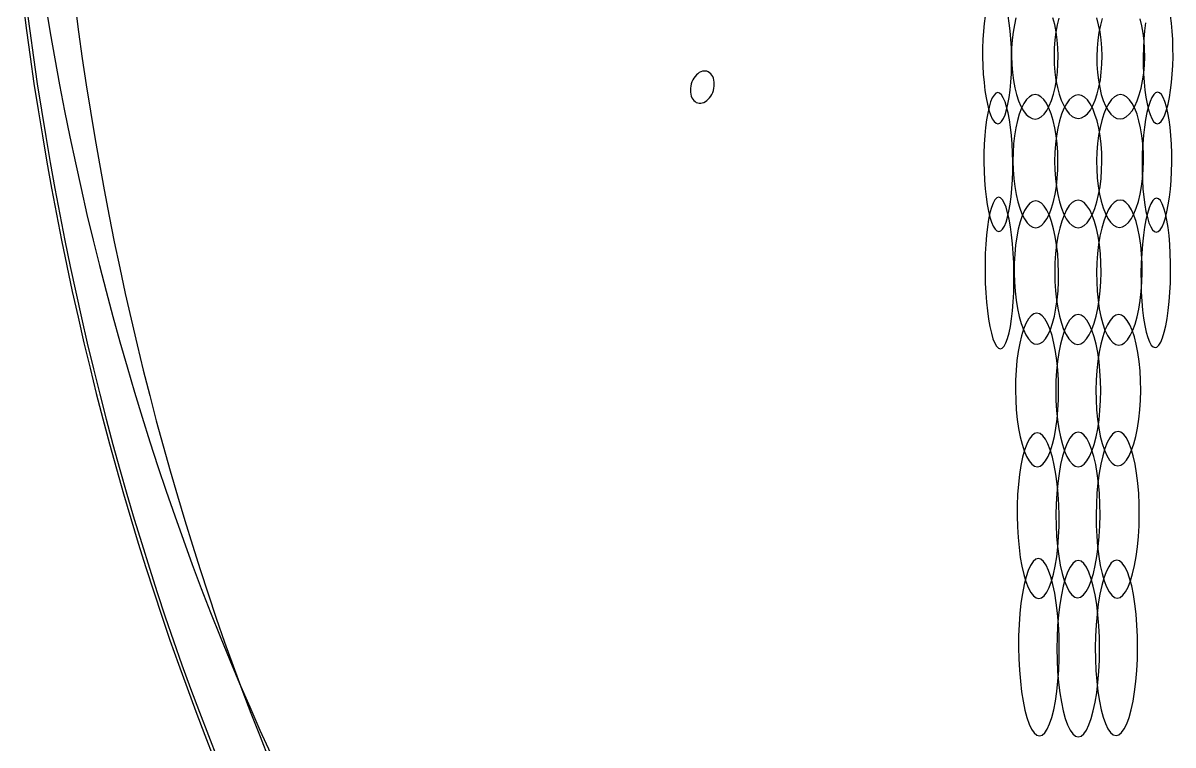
# Model space of a CAD drawing. Extents: x -1 to 217, y -22 to 302.
# Drawn here: x 0.6 to 80.6, y 58.3 to 108.5 of the extents above; entities that cross this region are included whole.
import ezdxf

# ---------------------------------------------------------------- set-up
doc = ezdxf.new("R2010")
doc.units = 0

msp = doc.modelspace()

# ---------------------------------------------------------------- linework, layer by layer
at = {"layer": 'ELLIPSES'}
for p, q in [((0.551, 109.784), (0.791, 107.941)), ((0.78, 109.757), (1.021, 107.913)), ((4.175, 109.691), (4.42, 107.842)), ((2.14, 109.614), (2.443, 107.792)), ((67.498, 108.945), (67.431, 108.437)), ((69.18, 108.458), (69.101, 108.964)), ((72.339, 108.361), (72.218, 108.836)), ((80.458, 108.452), (80.388, 108.961)), ((67.431, 108.437), (67.379, 107.89)), ((69.245, 107.912), (69.18, 108.458)), ((69.531, 108.341), (69.441, 107.827)), ((69.645, 108.818), (69.531, 108.341)), ((72.436, 107.848), (72.339, 108.361)), ((72.502, 108.333), (72.409, 107.823)), ((72.621, 108.806), (72.502, 108.333)), ((75.395, 108.35), (75.271, 108.822)), ((75.495, 107.841), (75.395, 108.35)), ((75.522, 108.313), (75.419, 107.806)), ((75.648, 108.783), (75.522, 108.313)), ((78.405, 108.278), (78.29, 108.751)), ((78.495, 107.769), (78.405, 108.278)), ((78.663, 108.472), (78.597, 107.926)), ((80.512, 107.904), (80.458, 108.452)), ((0.791, 107.941), (1.046, 106.102)), ((1.021, 107.913), (1.277, 106.074)), ((2.443, 107.792), (2.762, 105.974)), ((4.42, 107.842), (4.679, 105.998)), ((67.344, 107.312), (67.325, 106.714)), ((67.379, 107.89), (67.344, 107.312)), ((69.294, 107.335), (69.245, 107.912)), ((69.327, 106.737), (69.294, 107.335)), ((69.376, 107.284), (69.339, 106.722)), ((69.441, 107.827), (69.376, 107.284)), ((72.342, 107.284), (72.302, 106.727)), ((72.409, 107.823), (72.342, 107.284)), ((72.508, 107.307), (72.436, 107.848)), ((72.554, 106.745), (72.508, 107.307)), ((75.343, 107.27), (75.293, 106.714)), ((75.419, 107.806), (75.343, 107.27)), ((75.568, 107.303), (75.495, 107.841)), ((75.614, 106.746), (75.568, 107.303)), ((78.558, 107.231), (78.495, 107.769)), ((78.547, 107.348), (78.514, 106.75)), ((78.597, 107.926), (78.547, 107.348)), ((78.594, 106.674), (78.558, 107.231)), ((80.549, 107.326), (80.512, 107.904)), ((80.569, 106.727), (80.549, 107.326)), ((67.325, 106.714), (67.324, 106.105)), ((69.343, 106.129), (69.327, 106.737)), ((69.339, 106.722), (69.329, 106.151)), ((72.302, 106.727), (72.291, 106.16)), ((72.572, 106.174), (72.554, 106.745)), ((75.293, 106.714), (75.272, 106.148)), ((75.632, 106.179), (75.614, 106.746)), ((78.514, 106.75), (78.499, 106.141)), ((78.601, 106.108), (78.594, 106.674)), ((80.571, 106.118), (80.569, 106.727)), ((1.046, 106.102), (1.315, 104.268)), ((1.277, 106.074), (1.546, 104.239)), ((2.762, 105.974), (3.097, 104.159)), ((4.679, 105.998), (4.954, 104.159)), ((67.324, 106.105), (67.339, 105.497)), ((69.329, 106.151), (69.347, 105.58)), ((69.342, 105.521), (69.343, 106.129)), ((72.291, 106.16), (72.309, 105.593)), ((72.562, 105.603), (72.572, 106.174)), ((75.272, 106.148), (75.28, 105.582)), ((75.621, 105.612), (75.632, 106.179)), ((78.499, 106.141), (78.501, 105.532)), ((78.58, 105.542), (78.601, 106.108)), ((80.555, 105.509), (80.571, 106.118)), ((47.405, 104.852), (47.314, 104.749)), ((47.503, 104.941), (47.405, 104.852)), ((47.606, 105.014), (47.503, 104.941)), ((47.713, 105.069), (47.606, 105.014)), ((47.822, 105.107), (47.713, 105.069)), ((47.93, 105.125), (47.822, 105.107)), ((48.037, 105.124), (47.93, 105.125)), ((48.14, 105.105), (48.037, 105.124)), ((48.237, 105.066), (48.14, 105.105)), ((48.328, 105.009), (48.237, 105.066)), ((48.41, 104.935), (48.328, 105.009)), ((48.481, 104.846), (48.41, 104.935)), ((48.542, 104.741), (48.481, 104.846)), ((67.339, 105.497), (67.372, 104.899)), ((67.372, 104.899), (67.422, 104.322)), ((69.288, 104.345), (69.323, 104.922)), ((69.323, 104.922), (69.342, 105.521)), ((69.347, 105.58), (69.392, 105.018)), ((69.392, 105.018), (69.464, 104.477)), ((72.309, 105.593), (72.355, 105.036)), ((72.355, 105.036), (72.428, 104.498)), ((72.46, 104.498), (72.524, 105.041)), ((72.524, 105.041), (72.562, 105.603)), ((75.28, 105.582), (75.315, 105.025)), ((75.315, 105.025), (75.379, 104.488)), ((75.515, 104.516), (75.582, 105.055)), ((75.582, 105.055), (75.621, 105.612)), ((78.455, 104.45), (78.531, 104.986)), ((78.501, 105.532), (78.52, 104.933)), ((78.52, 104.933), (78.558, 104.354)), ((78.531, 104.986), (78.58, 105.542)), ((80.472, 104.333), (80.522, 104.91)), ((80.522, 104.91), (80.555, 105.509)), ((1.315, 104.268), (1.599, 102.438)), ((1.546, 104.239), (1.831, 102.408)), ((3.097, 104.159), (3.447, 102.349)), ((4.954, 104.159), (5.242, 102.325)), ((47.016, 104.084), (46.995, 103.937)), ((47.052, 104.229), (47.016, 104.084)), ((47.1, 104.371), (47.052, 104.229)), ((47.161, 104.506), (47.1, 104.371)), ((47.233, 104.633), (47.161, 104.506)), ((47.314, 104.749), (47.233, 104.633)), ((48.59, 104.625), (48.542, 104.741)), ((48.624, 104.497), (48.59, 104.625)), ((48.645, 104.361), (48.624, 104.497)), ((48.624, 103.927), (48.645, 104.074)), ((48.652, 104.219), (48.645, 104.361)), ((48.645, 104.074), (48.652, 104.219)), ((67.422, 104.322), (67.487, 103.776)), ((69.236, 103.797), (69.288, 104.345)), ((69.464, 104.477), (69.562, 103.964)), ((72.37, 103.984), (72.46, 104.498)), ((72.428, 104.498), (72.528, 103.989)), ((75.379, 104.488), (75.469, 103.978)), ((75.421, 104.006), (75.515, 104.516)), ((78.352, 103.943), (78.455, 104.45)), ((78.558, 104.354), (78.611, 103.806)), ((80.406, 103.786), (80.472, 104.333)), ((46.995, 103.937), (46.988, 103.791)), ((46.988, 103.791), (46.995, 103.649)), ((46.995, 103.649), (47.016, 103.514)), ((47.016, 103.514), (47.05, 103.386)), ((47.05, 103.386), (47.098, 103.269)), ((47.098, 103.269), (47.159, 103.165)), ((48.235, 103.159), (48.326, 103.262)), ((48.326, 103.262), (48.408, 103.378)), ((48.408, 103.378), (48.48, 103.505)), ((48.48, 103.505), (48.54, 103.64)), ((48.54, 103.64), (48.588, 103.782)), ((48.588, 103.782), (48.624, 103.927)), ((67.487, 103.776), (67.566, 103.27)), ((67.566, 103.27), (67.659, 102.813)), ((67.993, 103.255), (67.877, 102.975)), ((68.116, 103.459), (67.993, 103.255)), ((68.244, 103.584), (68.116, 103.459)), ((68.375, 103.626), (68.244, 103.584)), ((68.507, 103.586), (68.375, 103.626)), ((68.637, 103.464), (68.507, 103.586)), ((68.763, 103.261), (68.637, 103.464)), ((68.883, 102.983), (68.763, 103.261)), ((69.087, 102.83), (69.168, 103.289)), ((69.168, 103.289), (69.236, 103.797)), ((69.562, 103.964), (69.683, 103.489)), ((69.683, 103.489), (69.826, 103.059)), ((70.576, 103.338), (70.382, 103.142)), ((70.776, 103.457), (70.576, 103.338)), ((70.98, 103.498), (70.776, 103.457)), ((71.185, 103.459), (70.98, 103.498)), ((71.386, 103.341), (71.185, 103.459)), ((71.581, 103.147), (71.386, 103.341)), ((72.119, 103.075), (72.255, 103.507)), ((72.255, 103.507), (72.37, 103.984)), ((72.528, 103.989), (72.652, 103.518)), ((72.652, 103.518), (72.799, 103.091)), ((73.555, 103.31), (73.351, 103.116)), ((73.766, 103.428), (73.555, 103.31)), ((73.981, 103.467), (73.766, 103.428)), ((74.196, 103.428), (73.981, 103.467)), ((74.407, 103.309), (74.196, 103.428)), ((74.611, 103.115), (74.407, 103.309)), ((75.161, 103.105), (75.302, 103.533)), ((75.302, 103.533), (75.421, 104.006)), ((75.469, 103.978), (75.584, 103.505)), ((75.584, 103.505), (75.723, 103.077)), ((76.5, 103.331), (76.296, 103.139)), ((76.71, 103.447), (76.5, 103.331)), ((76.923, 103.485), (76.71, 103.447)), ((77.136, 103.444), (76.923, 103.485)), ((77.344, 103.325), (77.136, 103.444)), ((77.545, 103.129), (77.344, 103.325)), ((78.077, 103.048), (78.225, 103.473)), ((78.225, 103.473), (78.352, 103.943)), ((78.611, 103.806), (78.681, 103.298)), ((78.681, 103.298), (78.765, 102.838)), ((79.097, 103.286), (78.973, 103.006)), ((79.226, 103.49), (79.097, 103.286)), ((79.36, 103.613), (79.226, 103.49)), ((79.495, 103.653), (79.36, 103.613)), ((79.629, 103.61), (79.495, 103.653)), ((79.761, 103.485), (79.629, 103.61)), ((79.887, 103.279), (79.761, 103.485)), ((80.005, 102.997), (79.887, 103.279)), ((80.231, 102.822), (80.325, 103.279)), ((80.325, 103.279), (80.406, 103.786)), ((1.599, 102.438), (1.897, 100.613)), ((47.159, 103.165), (47.23, 103.075)), ((47.23, 103.075), (47.312, 103.001)), ((47.312, 103.001), (47.403, 102.945)), ((47.403, 102.945), (47.5, 102.906)), ((47.5, 102.906), (47.603, 102.886)), ((47.603, 102.886), (47.71, 102.886)), ((47.71, 102.886), (47.819, 102.904)), ((47.819, 102.904), (47.927, 102.942)), ((47.927, 102.942), (48.034, 102.997)), ((48.034, 102.997), (48.137, 103.07)), ((48.137, 103.07), (48.235, 103.159)), ((67.659, 102.813), (67.763, 102.412)), ((67.771, 102.623), (67.675, 102.205)), ((67.877, 102.975), (67.771, 102.623)), ((68.996, 102.633), (68.883, 102.983)), ((68.886, 102.087), (68.992, 102.427)), ((68.992, 102.427), (69.087, 102.83)), ((69.098, 102.217), (68.996, 102.633)), ((69.826, 103.059), (69.988, 102.683)), ((70.031, 102.536), (69.878, 102.136)), ((69.988, 102.683), (70.167, 102.366)), ((70.2, 102.874), (70.031, 102.536)), ((70.382, 103.142), (70.2, 102.874)), ((71.766, 102.88), (71.581, 103.147)), ((71.938, 102.544), (71.766, 102.88)), ((71.788, 102.377), (71.962, 102.697)), ((72.093, 102.145), (71.938, 102.544)), ((71.962, 102.697), (72.119, 103.075)), ((72.799, 103.091), (72.965, 102.718)), ((72.978, 102.514), (72.816, 102.115)), ((72.965, 102.718), (73.149, 102.403)), ((73.158, 102.849), (72.978, 102.514)), ((73.351, 103.116), (73.158, 102.849)), ((74.803, 102.847), (74.611, 103.115)), ((74.982, 102.511), (74.803, 102.847)), ((74.819, 102.413), (74.999, 102.73)), ((75.143, 102.112), (74.982, 102.511)), ((74.999, 102.73), (75.161, 103.105)), ((75.723, 103.077), (75.882, 102.701)), ((75.923, 102.539), (75.759, 102.142)), ((75.882, 102.701), (76.059, 102.383)), ((76.103, 102.873), (75.923, 102.539)), ((76.296, 103.139), (76.103, 102.873)), ((77.734, 102.86), (77.545, 103.129)), ((77.724, 102.363), (77.908, 102.676)), ((77.909, 102.524), (77.734, 102.86)), ((77.908, 102.676), (78.077, 103.048)), ((78.066, 102.124), (77.909, 102.524)), ((78.858, 102.653), (78.752, 102.234)), ((78.765, 102.838), (78.863, 102.434)), ((78.973, 103.006), (78.858, 102.653)), ((78.863, 102.434), (78.972, 102.094)), ((80.115, 102.642), (80.005, 102.997)), ((80.212, 102.221), (80.115, 102.642)), ((80.124, 102.42), (80.231, 102.822)), ((1.831, 102.408), (2.129, 100.583)), ((3.447, 102.349), (3.813, 100.544)), ((5.242, 102.325), (5.546, 100.496)), ((67.593, 101.729), (67.524, 101.203)), ((67.675, 102.205), (67.593, 101.729)), ((67.763, 102.412), (67.877, 102.075)), ((67.877, 102.075), (67.998, 101.806)), ((67.998, 101.806), (68.126, 101.612)), ((68.648, 101.618), (68.771, 101.816)), ((68.771, 101.816), (68.886, 102.087)), ((69.188, 101.742), (69.098, 102.217)), ((69.266, 101.217), (69.188, 101.742)), ((69.745, 101.68), (69.633, 101.175)), ((69.878, 102.136), (69.745, 101.68)), ((70.167, 102.366), (70.359, 102.114)), ((70.359, 102.114), (70.561, 101.931)), ((70.561, 101.931), (70.77, 101.821)), ((70.77, 101.821), (70.981, 101.785)), ((70.981, 101.785), (71.193, 101.824)), ((71.193, 101.824), (71.4, 101.937)), ((71.4, 101.937), (71.599, 102.123)), ((71.599, 102.123), (71.788, 102.377)), ((72.23, 101.69), (72.093, 102.145)), ((72.346, 101.186), (72.23, 101.69)), ((72.674, 101.661), (72.554, 101.158)), ((72.816, 102.115), (72.674, 101.661)), ((73.149, 102.403), (73.346, 102.153)), ((73.346, 102.153), (73.554, 101.972)), ((73.554, 101.972), (73.769, 101.862)), ((73.769, 101.862), (73.987, 101.826)), ((73.987, 101.826), (74.205, 101.864)), ((74.205, 101.864), (74.419, 101.977)), ((74.419, 101.977), (74.625, 102.16)), ((74.625, 102.16), (74.819, 102.413)), ((75.285, 101.658), (75.143, 102.112)), ((75.404, 101.155), (75.285, 101.658)), ((75.615, 101.689), (75.493, 101.188)), ((75.759, 102.142), (75.615, 101.689)), ((76.059, 102.383), (76.251, 102.13)), ((76.251, 102.13), (76.455, 101.945)), ((76.455, 101.945), (76.667, 101.832)), ((76.667, 101.832), (76.884, 101.792)), ((76.884, 101.792), (77.102, 101.827)), ((77.102, 101.827), (77.317, 101.935)), ((77.317, 101.935), (77.525, 102.115)), ((77.525, 102.115), (77.724, 102.363)), ((78.203, 101.669), (78.066, 102.124)), ((78.318, 101.167), (78.203, 101.669)), ((78.659, 101.756), (78.579, 101.227)), ((78.752, 102.234), (78.659, 101.756)), ((78.972, 102.094), (79.09, 101.823)), ((79.09, 101.823), (79.217, 101.625)), ((79.753, 101.619), (79.883, 101.814)), ((79.883, 101.814), (80.008, 102.082)), ((80.008, 102.082), (80.124, 102.42)), ((80.297, 101.742), (80.212, 102.221)), ((80.367, 101.211), (80.297, 101.742)), ((67.524, 101.203), (67.47, 100.636)), ((68.126, 101.612), (68.257, 101.494)), ((68.257, 101.494), (68.389, 101.456)), ((68.389, 101.456), (68.52, 101.498)), ((68.52, 101.498), (68.648, 101.618)), ((69.329, 100.651), (69.266, 101.217)), ((69.633, 101.175), (69.545, 100.631)), ((72.439, 100.643), (72.346, 101.186)), ((72.554, 101.158), (72.458, 100.616)), ((75.493, 101.188), (75.394, 100.648)), ((75.498, 100.613), (75.404, 101.155)), ((78.408, 100.624), (78.318, 101.167)), ((78.579, 101.227), (78.514, 100.657)), ((79.217, 101.625), (79.348, 101.504)), ((79.348, 101.504), (79.483, 101.463)), ((79.483, 101.463), (79.619, 101.501)), ((79.619, 101.501), (79.753, 101.619)), ((80.422, 100.64), (80.367, 101.211)), ((1.897, 100.613), (2.209, 98.794)), ((2.129, 100.583), (2.442, 98.763)), ((3.813, 100.544), (4.194, 98.743)), ((5.546, 100.496), (5.863, 98.672)), ((67.433, 100.037), (67.412, 99.417)), ((67.47, 100.636), (67.433, 100.037)), ((69.376, 100.053), (69.329, 100.651)), ((69.407, 99.433), (69.376, 100.053)), ((69.481, 100.057), (69.444, 99.462)), ((69.545, 100.631), (69.481, 100.057)), ((72.388, 100.044), (72.345, 99.451)), ((72.458, 100.616), (72.388, 100.044)), ((72.507, 100.069), (72.439, 100.643)), ((72.549, 99.475), (72.507, 100.069)), ((75.321, 100.077), (75.275, 99.485)), ((75.394, 100.648), (75.321, 100.077)), ((75.567, 100.04), (75.498, 100.613)), ((75.608, 99.447), (75.567, 100.04)), ((78.472, 100.052), (78.408, 100.624)), ((78.466, 100.054), (78.434, 99.43)), ((78.514, 100.657), (78.466, 100.054)), ((78.509, 99.46), (78.472, 100.052)), ((80.46, 100.037), (80.422, 100.64)), ((80.481, 99.412), (80.46, 100.037)), ((67.412, 99.417), (67.409, 98.786)), ((69.42, 98.802), (69.407, 99.433)), ((69.444, 99.462), (69.433, 98.858)), ((72.345, 99.451), (72.33, 98.848)), ((72.565, 98.87), (72.549, 99.475)), ((75.275, 99.485), (75.256, 98.883)), ((75.621, 98.844), (75.608, 99.447)), ((78.434, 99.43), (78.419, 98.795)), ((78.518, 98.857), (78.509, 99.46)), ((80.484, 98.776), (80.481, 99.412)), ((2.209, 98.794), (2.535, 96.98)), ((2.442, 98.763), (2.769, 96.948)), ((4.194, 98.743), (4.59, 96.947)), ((5.863, 98.672), (6.196, 96.855)), ((67.409, 98.786), (67.423, 98.155)), ((69.417, 98.172), (69.42, 98.802)), ((69.433, 98.858), (69.449, 98.253)), ((72.33, 98.848), (72.344, 98.245)), ((72.554, 98.265), (72.565, 98.87)), ((75.256, 98.883), (75.265, 98.28)), ((75.607, 98.241), (75.621, 98.844)), ((78.419, 98.795), (78.422, 98.159)), ((78.5, 98.255), (78.518, 98.857)), ((80.47, 98.141), (80.484, 98.776)), ((67.423, 98.155), (67.453, 97.536)), ((69.396, 97.552), (69.417, 98.172)), ((69.449, 98.253), (69.491, 97.659)), ((69.491, 97.659), (69.559, 97.085)), ((72.344, 98.245), (72.385, 97.652)), ((72.385, 97.652), (72.454, 97.079)), ((72.453, 97.097), (72.517, 97.671)), ((72.517, 97.671), (72.554, 98.265)), ((75.265, 98.28), (75.303, 97.688)), ((75.303, 97.688), (75.367, 97.116)), ((75.494, 97.076), (75.564, 97.648)), ((75.564, 97.648), (75.607, 98.241)), ((78.381, 97.092), (78.454, 97.663)), ((78.422, 98.159), (78.443, 97.535)), ((78.454, 97.663), (78.5, 98.255)), ((80.438, 97.517), (80.47, 98.141)), ((2.535, 96.98), (2.876, 95.171)), ((2.769, 96.948), (3.11, 95.14)), ((4.59, 96.947), (5.001, 95.157)), ((6.196, 96.855), (6.542, 95.043)), ((67.453, 97.536), (67.501, 96.938)), ((67.501, 96.938), (67.563, 96.371)), ((69.305, 96.385), (69.359, 96.953)), ((69.359, 96.953), (69.396, 97.552)), ((69.559, 97.085), (69.652, 96.542)), ((72.365, 96.553), (72.453, 97.097)), ((72.454, 97.079), (72.548, 96.537)), ((75.367, 97.116), (75.457, 96.573)), ((75.398, 96.533), (75.494, 97.076)), ((78.282, 96.552), (78.381, 97.092)), ((78.443, 97.535), (78.481, 96.931)), ((78.481, 96.931), (78.536, 96.36)), ((80.324, 96.344), (80.389, 96.914)), ((80.389, 96.914), (80.438, 97.517)), ((67.563, 96.371), (67.641, 95.846)), ((68.18, 96.171), (68.057, 95.948)), ((68.308, 96.307), (68.18, 96.171)), ((68.439, 96.354), (68.308, 96.307)), ((68.571, 96.31), (68.439, 96.354)), ((68.702, 96.177), (68.571, 96.31)), ((68.829, 95.957), (68.702, 96.177)), ((69.237, 95.859), (69.305, 96.385)), ((69.652, 96.542), (69.768, 96.038)), ((69.768, 96.038), (69.905, 95.583)), ((70.814, 96.057), (70.617, 95.928)), ((71.016, 96.102), (70.814, 96.057)), ((71.218, 96.061), (71.016, 96.102)), ((71.418, 95.936), (71.218, 96.061)), ((72.12, 95.592), (72.253, 96.048)), ((72.253, 96.048), (72.365, 96.553)), ((72.548, 96.537), (72.667, 96.034)), ((72.667, 96.034), (72.808, 95.579)), ((73.76, 96.102), (73.553, 95.975)), ((73.97, 96.144), (73.76, 96.102)), ((74.18, 96.101), (73.97, 96.144)), ((74.387, 95.972), (74.18, 96.101)), ((75.136, 95.577), (75.278, 96.031)), ((75.278, 96.031), (75.398, 96.533)), ((75.457, 96.573), (75.572, 96.071)), ((75.572, 96.071), (75.709, 95.616)), ((76.682, 96.115), (76.477, 95.988)), ((76.889, 96.156), (76.682, 96.115)), ((77.096, 96.111), (76.889, 96.156)), ((77.298, 95.98), (77.096, 96.111)), ((78.015, 95.598), (78.16, 96.051)), ((78.16, 96.051), (78.282, 96.552)), ((78.536, 96.36), (78.606, 95.83)), ((79.161, 96.119), (79.031, 95.902)), ((79.295, 96.25), (79.161, 96.119)), ((79.43, 96.293), (79.295, 96.25)), ((79.564, 96.248), (79.43, 96.293)), ((79.695, 96.113), (79.564, 96.248)), ((79.821, 95.893), (79.695, 96.113)), ((80.244, 95.815), (80.324, 96.344)), ((67.641, 95.846), (67.731, 95.372)), ((67.731, 95.372), (67.834, 94.956)), ((67.837, 95.258), (67.743, 94.802)), ((67.942, 95.642), (67.837, 95.258)), ((68.057, 95.948), (67.942, 95.642)), ((68.951, 95.653), (68.829, 95.957)), ((69.065, 95.272), (68.951, 95.653)), ((69.058, 94.966), (69.154, 95.383)), ((69.17, 94.818), (69.065, 95.272)), ((69.154, 95.383), (69.237, 95.859)), ((69.905, 95.583), (70.06, 95.184)), ((70.249, 95.426), (70.084, 95.062)), ((70.428, 95.716), (70.249, 95.426)), ((70.617, 95.928), (70.428, 95.716)), ((71.612, 95.728), (71.418, 95.936)), ((71.796, 95.441), (71.612, 95.728)), ((71.968, 95.08), (71.796, 95.441)), ((71.967, 95.192), (72.12, 95.592)), ((72.808, 95.579), (72.97, 95.181)), ((73.163, 95.475), (72.987, 95.112)), ((73.353, 95.765), (73.163, 95.475)), ((73.553, 95.975), (73.353, 95.765)), ((74.586, 95.761), (74.387, 95.972)), ((74.774, 95.47), (74.586, 95.761)), ((74.948, 95.106), (74.774, 95.47)), ((74.973, 95.178), (75.136, 95.577)), ((75.709, 95.616), (75.866, 95.216)), ((76.09, 95.488), (75.914, 95.123)), ((76.279, 95.778), (76.09, 95.488)), ((76.477, 95.988), (76.279, 95.778)), ((77.493, 95.766), (77.298, 95.98)), ((77.676, 95.473), (77.493, 95.766)), ((77.845, 95.104), (77.676, 95.473)), ((77.852, 95.201), (78.015, 95.598)), ((78.606, 95.83), (78.691, 95.35)), ((78.791, 95.225), (78.685, 94.778)), ((78.691, 95.35), (78.789, 94.929)), ((78.907, 95.602), (78.791, 95.225)), ((79.031, 95.902), (78.907, 95.602)), ((79.938, 95.591), (79.821, 95.893)), ((80.046, 95.212), (79.938, 95.591)), ((80.046, 94.918), (80.151, 95.337)), ((80.151, 95.337), (80.244, 95.815)), ((2.876, 95.171), (3.23, 93.369)), ((3.11, 95.14), (3.466, 93.337)), ((5.001, 95.157), (5.428, 93.373)), ((6.542, 95.043), (6.903, 93.238)), ((67.743, 94.802), (67.662, 94.283)), ((67.834, 94.956), (67.946, 94.606)), ((67.946, 94.606), (68.066, 94.327)), ((68.836, 94.333), (68.952, 94.614)), ((68.952, 94.614), (69.058, 94.966)), ((69.262, 94.301), (69.17, 94.818)), ((69.936, 94.63), (69.807, 94.138)), ((70.084, 95.062), (69.936, 94.63)), ((70.06, 95.184), (70.232, 94.848)), ((70.232, 94.848), (70.417, 94.581)), ((70.417, 94.581), (70.612, 94.387)), ((71.423, 94.39), (71.616, 94.585)), ((71.616, 94.585), (71.798, 94.854)), ((71.798, 94.854), (71.967, 95.192)), ((72.124, 94.651), (71.968, 95.08)), ((72.262, 94.162), (72.124, 94.651)), ((72.827, 94.68), (72.686, 94.187)), ((72.987, 95.112), (72.827, 94.68)), ((72.97, 95.181), (73.148, 94.845)), ((73.148, 94.845), (73.341, 94.577)), ((73.341, 94.577), (73.545, 94.382)), ((74.396, 94.381), (74.601, 94.575)), ((74.601, 94.575), (74.794, 94.843)), ((74.794, 94.843), (74.973, 95.178)), ((75.105, 94.673), (74.948, 95.106)), ((75.242, 94.179), (75.105, 94.673)), ((75.754, 94.689), (75.612, 94.194)), ((75.914, 95.123), (75.754, 94.689)), ((75.866, 95.216), (76.041, 94.88)), ((76.041, 94.88), (76.23, 94.611)), ((76.23, 94.611), (76.431, 94.415)), ((77.275, 94.409), (77.479, 94.601)), ((77.479, 94.601), (77.672, 94.867)), ((77.672, 94.867), (77.852, 95.201)), ((77.997, 94.667), (77.845, 95.104)), ((78.129, 94.17), (77.997, 94.667)), ((78.685, 94.778), (78.59, 94.267)), ((78.789, 94.929), (78.898, 94.575)), ((78.898, 94.575), (79.017, 94.292)), ((79.807, 94.285), (79.93, 94.565)), ((79.93, 94.565), (80.046, 94.918)), ((80.143, 94.762), (80.046, 95.212)), ((80.227, 94.25), (80.143, 94.762)), ((67.595, 93.709), (67.544, 93.09)), ((67.662, 94.283), (67.595, 93.709)), ((68.066, 94.327), (68.193, 94.125)), ((68.193, 94.125), (68.323, 94.003)), ((68.323, 94.003), (68.454, 93.962)), ((68.454, 93.962), (68.585, 94.005)), ((68.585, 94.005), (68.713, 94.129)), ((68.713, 94.129), (68.836, 94.333)), ((69.342, 93.729), (69.262, 94.301)), ((69.408, 93.111), (69.342, 93.729)), ((69.807, 94.138), (69.7, 93.594)), ((70.612, 94.387), (70.813, 94.269)), ((70.813, 94.269), (71.018, 94.23)), ((71.018, 94.23), (71.222, 94.271)), ((71.222, 94.271), (71.423, 94.39)), ((72.38, 93.62), (72.262, 94.162)), ((72.568, 93.642), (72.473, 93.055)), ((72.686, 94.187), (72.568, 93.642)), ((73.545, 94.382), (73.756, 94.264)), ((73.756, 94.264), (73.97, 94.224)), ((73.97, 94.224), (74.185, 94.264)), ((74.185, 94.264), (74.396, 94.381)), ((75.358, 93.634), (75.242, 94.179)), ((75.449, 93.045), (75.358, 93.634)), ((75.491, 93.646), (75.394, 93.054)), ((75.612, 94.194), (75.491, 93.646)), ((76.431, 94.415), (76.639, 94.296)), ((76.639, 94.296), (76.852, 94.255)), ((76.852, 94.255), (77.065, 94.293)), ((77.065, 94.293), (77.275, 94.409)), ((78.239, 93.62), (78.129, 94.17)), ((78.509, 93.702), (78.443, 93.093)), ((78.59, 94.267), (78.509, 93.702)), ((79.017, 94.292), (79.143, 94.086)), ((79.143, 94.086), (79.274, 93.961)), ((79.274, 93.961), (79.408, 93.918)), ((79.408, 93.918), (79.544, 93.958)), ((79.544, 93.958), (79.677, 94.081)), ((79.677, 94.081), (79.807, 94.285)), ((80.296, 93.683), (80.227, 94.25)), ((80.349, 93.072), (80.296, 93.683)), ((3.23, 93.369), (3.599, 91.573)), ((3.466, 93.337), (3.835, 91.54)), ((5.428, 93.373), (5.87, 91.594)), ((6.903, 93.238), (7.279, 91.439)), ((67.544, 93.09), (67.509, 92.437)), ((69.457, 92.459), (69.408, 93.111)), ((69.616, 93.008), (69.557, 92.389)), ((69.7, 93.594), (69.616, 93.008)), ((72.475, 93.035), (72.38, 93.62)), ((72.473, 93.055), (72.403, 92.434)), ((72.546, 92.418), (72.475, 93.035)), ((75.394, 93.054), (75.321, 92.43)), ((75.515, 92.424), (75.449, 93.045)), ((78.325, 93.027), (78.239, 93.62)), ((78.386, 92.401), (78.325, 93.027)), ((78.443, 93.093), (78.393, 92.449)), ((80.385, 92.428), (80.349, 93.072)), ((67.509, 92.437), (67.491, 91.76)), ((69.491, 91.783), (69.457, 92.459)), ((69.557, 92.389), (69.524, 91.749)), ((72.403, 92.434), (72.36, 91.791)), ((72.592, 91.778), (72.546, 92.418)), ((75.321, 92.43), (75.275, 91.783)), ((75.554, 91.781), (75.515, 92.424)), ((78.393, 92.449), (78.359, 91.782)), ((78.42, 91.753), (78.386, 92.401)), ((80.405, 91.76), (80.385, 92.428)), ((3.599, 91.573), (3.982, 89.784)), ((3.835, 91.54), (4.218, 89.75)), ((5.87, 91.594), (6.327, 89.822)), ((7.279, 91.439), (7.668, 89.647)), ((67.491, 91.76), (67.49, 91.072)), ((69.507, 91.095), (69.491, 91.783)), ((69.524, 91.749), (69.517, 91.097)), ((72.36, 91.791), (72.344, 91.137)), ((72.611, 91.127), (72.592, 91.778)), ((75.275, 91.783), (75.255, 91.124)), ((75.566, 91.127), (75.554, 91.781)), ((78.359, 91.782), (78.343, 91.103)), ((78.427, 91.094), (78.42, 91.753)), ((80.406, 91.081), (80.405, 91.76)), ((67.49, 91.072), (67.506, 90.384)), ((69.506, 90.407), (69.507, 91.095)), ((69.517, 91.097), (69.537, 90.446)), ((69.537, 90.446), (69.582, 89.806)), ((72.344, 91.137), (72.356, 90.483)), ((72.356, 90.483), (72.395, 89.839)), ((72.571, 89.835), (72.604, 90.475)), ((72.604, 90.475), (72.611, 91.127)), ((75.255, 91.124), (75.262, 90.465)), ((75.262, 90.465), (75.297, 89.817)), ((75.507, 89.83), (75.55, 90.473)), ((75.55, 90.473), (75.566, 91.127)), ((78.343, 91.103), (78.345, 90.424)), ((78.345, 90.424), (78.364, 89.756)), ((78.361, 89.788), (78.408, 90.435)), ((78.408, 90.435), (78.427, 91.094)), ((80.39, 90.402), (80.406, 91.081)), ((3.982, 89.784), (4.379, 88.001)), ((4.218, 89.75), (4.616, 87.967)), ((6.327, 89.822), (6.799, 88.056)), ((7.668, 89.647), (8.072, 87.862)), ((67.506, 90.384), (67.54, 89.709)), ((67.54, 89.709), (67.59, 89.056)), ((69.453, 89.077), (69.488, 89.731)), ((69.488, 89.731), (69.506, 90.407)), ((69.582, 89.806), (69.653, 89.189)), ((72.395, 89.839), (72.461, 89.218)), ((72.512, 89.216), (72.571, 89.835)), ((75.297, 89.817), (75.357, 89.191)), ((75.437, 89.209), (75.507, 89.83)), ((78.288, 89.163), (78.361, 89.788)), ((78.364, 89.756), (78.401, 89.111)), ((80.307, 89.091), (80.357, 89.735)), ((80.357, 89.735), (80.39, 90.402)), ((67.59, 89.056), (67.655, 88.439)), ((69.402, 88.458), (69.453, 89.077)), ((69.653, 89.189), (69.748, 88.604)), ((72.428, 88.63), (72.512, 89.216)), ((72.461, 89.218), (72.552, 88.63)), ((75.342, 88.621), (75.437, 89.209)), ((75.357, 89.191), (75.443, 88.598)), ((78.191, 88.572), (78.288, 89.163)), ((78.401, 89.111), (78.454, 88.5)), ((80.24, 88.481), (80.307, 89.091)), ((6.799, 88.056), (7.286, 86.297)), ((67.655, 88.439), (67.735, 87.866)), ((69.335, 87.884), (69.402, 88.458)), ((69.748, 88.604), (69.866, 88.062)), ((69.866, 88.062), (70.004, 87.573)), ((70.694, 88.107), (70.51, 87.882)), ((70.886, 88.245), (70.694, 88.107)), ((71.082, 88.291), (70.886, 88.245)), ((71.278, 88.247), (71.082, 88.291)), ((71.472, 88.111), (71.278, 88.247)), ((71.659, 87.888), (71.472, 88.111)), ((72.192, 87.594), (72.321, 88.086)), ((72.321, 88.086), (72.428, 88.63)), ((72.552, 88.63), (72.667, 88.084)), ((72.667, 88.084), (72.805, 87.591)), ((73.773, 88.148), (73.573, 88.013)), ((73.978, 88.194), (73.773, 88.148)), ((74.182, 88.148), (73.978, 88.194)), ((74.382, 88.013), (74.182, 88.148)), ((75.083, 87.584), (75.223, 88.076)), ((75.223, 88.076), (75.342, 88.621)), ((75.443, 88.598), (75.553, 88.048)), ((75.553, 88.048), (75.686, 87.55)), ((76.589, 88.142), (76.388, 88.009)), ((76.792, 88.186), (76.589, 88.142)), ((76.995, 88.14), (76.792, 88.186)), ((77.194, 88.005), (76.995, 88.14)), ((77.929, 87.529), (78.07, 88.024)), ((78.07, 88.024), (78.191, 88.572)), ((78.454, 88.5), (78.523, 87.934)), ((80.159, 87.917), (80.24, 88.481)), ((4.379, 88.001), (4.789, 86.225)), ((4.616, 87.967), (5.027, 86.191)), ((8.072, 87.862), (8.49, 86.085)), ((67.735, 87.866), (67.828, 87.349)), ((67.828, 87.349), (67.932, 86.896)), ((69.16, 86.91), (69.254, 87.365)), ((69.254, 87.365), (69.335, 87.884)), ((70.004, 87.573), (70.16, 87.144)), ((70.335, 87.572), (70.174, 87.183)), ((70.51, 87.882), (70.335, 87.572)), ((71.836, 87.58), (71.659, 87.888)), ((72.002, 87.192), (71.836, 87.58)), ((72.044, 87.162), (72.192, 87.594)), ((72.805, 87.591), (72.962, 87.158)), ((73.195, 87.484), (73.025, 87.1)), ((73.379, 87.791), (73.195, 87.484)), ((73.573, 88.013), (73.379, 87.791)), ((74.576, 87.791), (74.382, 88.013)), ((74.76, 87.484), (74.576, 87.791)), ((74.93, 87.1), (74.76, 87.484)), ((74.923, 87.152), (75.083, 87.584)), ((75.686, 87.55), (75.837, 87.114)), ((76.01, 87.486), (75.839, 87.105)), ((76.194, 87.789), (76.01, 87.486)), ((76.388, 88.009), (76.194, 87.789)), ((77.386, 87.783), (77.194, 88.005)), ((77.567, 87.478), (77.386, 87.783)), ((77.734, 87.095), (77.567, 87.478)), ((77.769, 87.095), (77.929, 87.529)), ((78.523, 87.934), (78.606, 87.421)), ((78.606, 87.421), (78.703, 86.972)), ((79.959, 86.958), (80.065, 87.406)), ((80.065, 87.406), (80.159, 87.917)), ((67.932, 86.896), (68.046, 86.514)), ((68.046, 86.514), (68.168, 86.21)), ((68.94, 86.219), (69.055, 86.525)), ((69.055, 86.525), (69.16, 86.91)), ((70.028, 86.721), (69.902, 86.195)), ((70.174, 87.183), (70.028, 86.721)), ((70.16, 87.144), (70.332, 86.783)), ((70.332, 86.783), (70.517, 86.496)), ((70.517, 86.496), (70.71, 86.288)), ((71.511, 86.296), (71.701, 86.508)), ((71.701, 86.508), (71.879, 86.798)), ((71.879, 86.798), (72.044, 87.162)), ((72.152, 86.732), (72.002, 87.192)), ((72.284, 86.207), (72.152, 86.732)), ((72.871, 86.643), (72.737, 86.122)), ((73.025, 87.1), (72.871, 86.643)), ((72.962, 87.158), (73.136, 86.793)), ((73.136, 86.793), (73.324, 86.503)), ((73.324, 86.503), (73.523, 86.291)), ((74.357, 86.289), (74.557, 86.499)), ((74.557, 86.499), (74.747, 86.788)), ((74.747, 86.788), (74.923, 87.152)), ((75.084, 86.643), (74.93, 87.1)), ((75.218, 86.122), (75.084, 86.643)), ((75.684, 86.652), (75.547, 86.136)), ((75.839, 87.105), (75.684, 86.652)), ((75.837, 87.114), (76.006, 86.745)), ((76.006, 86.745), (76.19, 86.451)), ((76.19, 86.451), (76.384, 86.237)), ((77.205, 86.229), (77.404, 86.44)), ((77.404, 86.44), (77.593, 86.73)), ((77.593, 86.73), (77.769, 87.095)), ((77.885, 86.641), (77.734, 87.095)), ((78.016, 86.123), (77.885, 86.641)), ((78.703, 86.972), (78.811, 86.592)), ((78.811, 86.592), (78.929, 86.29)), ((79.718, 86.282), (79.843, 86.582)), ((79.843, 86.582), (79.959, 86.958)), ((4.789, 86.225), (5.214, 84.456)), ((5.027, 86.191), (5.452, 84.422)), ((7.286, 86.297), (7.788, 84.546)), ((8.49, 86.085), (8.922, 84.315)), ((68.168, 86.21), (68.295, 85.99)), ((68.295, 85.99), (68.426, 85.857)), ((68.426, 85.857), (68.558, 85.814)), ((68.558, 85.814), (68.689, 85.86)), ((68.689, 85.86), (68.817, 85.996)), ((68.817, 85.996), (68.94, 86.219)), ((69.902, 86.195), (69.796, 85.614)), ((70.71, 86.288), (70.91, 86.163)), ((70.91, 86.163), (71.112, 86.122)), ((71.112, 86.122), (71.314, 86.167)), ((71.314, 86.167), (71.511, 86.296)), ((72.396, 85.627), (72.284, 86.207)), ((72.486, 85.001), (72.396, 85.627)), ((72.737, 86.122), (72.623, 85.546)), ((73.523, 86.291), (73.729, 86.163)), ((73.729, 86.163), (73.939, 86.119)), ((73.939, 86.119), (74.15, 86.161)), ((74.15, 86.161), (74.357, 86.289)), ((75.332, 85.546), (75.218, 86.122)), ((75.547, 86.136), (75.431, 85.564)), ((76.384, 86.237), (76.586, 86.107)), ((76.586, 86.107), (76.793, 86.061)), ((76.793, 86.061), (77.001, 86.103)), ((77.001, 86.103), (77.205, 86.229)), ((78.127, 85.551), (78.016, 86.123)), ((78.929, 86.29), (79.054, 86.07)), ((79.054, 86.07), (79.185, 85.936)), ((79.185, 85.936), (79.32, 85.89)), ((79.32, 85.89), (79.455, 85.933)), ((79.455, 85.933), (79.588, 86.064)), ((79.588, 86.064), (79.718, 86.282)), ((69.712, 84.986), (69.652, 84.324)), ((69.796, 85.614), (69.712, 84.986)), ((72.532, 84.925), (72.467, 84.27)), ((72.552, 84.339), (72.486, 85.001)), ((72.623, 85.546), (72.532, 84.925)), ((75.337, 84.948), (75.269, 84.297)), ((75.423, 84.925), (75.332, 85.546)), ((75.431, 85.564), (75.337, 84.948)), ((75.488, 84.27), (75.423, 84.925)), ((78.214, 84.933), (78.127, 85.551)), ((78.276, 84.282), (78.214, 84.933)), ((5.214, 84.456), (5.652, 82.695)), ((5.452, 84.422), (5.891, 82.66)), ((7.788, 84.546), (8.304, 82.801)), ((8.922, 84.315), (9.368, 82.553)), ((69.652, 84.324), (69.617, 83.639)), ((72.467, 84.27), (72.427, 83.59)), ((72.594, 83.654), (72.552, 84.339)), ((75.269, 84.297), (75.225, 83.623)), ((75.528, 83.59), (75.488, 84.27)), ((78.312, 83.607), (78.276, 84.282)), ((69.617, 83.639), (69.608, 82.941)), ((72.427, 83.59), (72.413, 82.899)), ((72.611, 82.957), (72.594, 83.654)), ((75.225, 83.623), (75.209, 82.937)), ((75.542, 82.899), (75.528, 83.59)), ((78.322, 82.921), (78.312, 83.607)), ((5.652, 82.695), (6.104, 80.941)), ((5.891, 82.66), (6.344, 80.906)), ((8.304, 82.801), (8.835, 81.064)), ((9.368, 82.553), (9.828, 80.799)), ((69.608, 82.941), (69.624, 82.244)), ((72.413, 82.899), (72.427, 82.208)), ((72.601, 82.259), (72.611, 82.957)), ((75.209, 82.937), (75.218, 82.25)), ((75.528, 82.208), (75.542, 82.899)), ((78.305, 82.234), (78.322, 82.921)), ((69.624, 82.244), (69.666, 81.559)), ((72.427, 82.208), (72.467, 81.529)), ((72.567, 81.574), (72.601, 82.259)), ((75.218, 82.25), (75.255, 81.576)), ((75.488, 81.529), (75.528, 82.208)), ((78.262, 81.56), (78.305, 82.234)), ((6.104, 80.941), (6.569, 79.195)), ((6.344, 80.906), (6.811, 79.16)), ((8.835, 81.064), (9.381, 79.335)), ((69.666, 81.559), (69.733, 80.898)), ((69.733, 80.898), (69.823, 80.271)), ((72.423, 80.284), (72.507, 80.912)), ((72.467, 81.529), (72.532, 80.873)), ((72.507, 80.912), (72.567, 81.574)), ((72.532, 80.873), (72.623, 80.252)), ((75.255, 81.576), (75.317, 80.924)), ((75.317, 80.924), (75.404, 80.307)), ((75.332, 80.252), (75.423, 80.873)), ((75.423, 80.873), (75.488, 81.529)), ((78.1, 80.293), (78.193, 80.909)), ((78.193, 80.909), (78.262, 81.56)), ((9.828, 80.799), (10.301, 79.053)), ((69.823, 80.271), (69.935, 79.691)), ((72.317, 79.703), (72.423, 80.284)), ((72.623, 80.252), (72.737, 79.676)), ((73.98, 80.021), (73.78, 79.972)), ((74.181, 79.971), (73.98, 80.021)), ((75.218, 79.676), (75.332, 80.252)), ((75.404, 80.307), (75.514, 79.734)), ((76.754, 80.058), (76.558, 80.009)), ((76.95, 80.007), (76.754, 80.058)), ((77.983, 79.722), (78.1, 80.293)), ((9.381, 79.335), (9.942, 77.614)), ((69.935, 79.691), (70.067, 79.166)), ((70.571, 79.516), (70.403, 79.181)), ((70.75, 79.76), (70.571, 79.516)), ((70.936, 79.909), (70.75, 79.76)), ((71.126, 79.96), (70.936, 79.909)), ((71.317, 79.912), (71.126, 79.96)), ((71.506, 79.767), (71.317, 79.912)), ((71.689, 79.527), (71.506, 79.767)), ((71.864, 79.195), (71.689, 79.527)), ((72.19, 79.177), (72.317, 79.703)), ((72.737, 79.676), (72.871, 79.156)), ((73.209, 79.252), (73.041, 78.834)), ((73.391, 79.584), (73.209, 79.252)), ((73.582, 79.826), (73.391, 79.584)), ((73.78, 79.972), (73.582, 79.826)), ((74.377, 79.823), (74.181, 79.971)), ((74.567, 79.58), (74.377, 79.823)), ((74.746, 79.246), (74.567, 79.58)), ((74.911, 78.827), (74.746, 79.246)), ((75.084, 79.156), (75.218, 79.676)), ((75.514, 79.734), (75.645, 79.216)), ((75.998, 79.286), (75.833, 78.865)), ((76.176, 79.62), (75.998, 79.286)), ((76.364, 79.862), (76.176, 79.62)), ((76.558, 80.009), (76.364, 79.862)), ((77.142, 79.858), (76.95, 80.007)), ((77.327, 79.614), (77.142, 79.858)), ((77.501, 79.277), (77.327, 79.614)), ((77.662, 78.856), (77.501, 79.277)), ((77.847, 79.205), (77.983, 79.722)), ((6.569, 79.195), (7.049, 77.457)), ((6.811, 79.16), (7.291, 77.422)), ((10.301, 79.053), (10.789, 77.316)), ((70.067, 79.166), (70.217, 78.706)), ((70.249, 78.761), (70.11, 78.262)), ((70.217, 78.706), (70.382, 78.319)), ((70.403, 79.181), (70.249, 78.761)), ((72.027, 78.778), (71.864, 79.195)), ((71.884, 78.326), (72.045, 78.715)), ((72.176, 78.283), (72.027, 78.778)), ((72.045, 78.715), (72.19, 79.177)), ((72.871, 79.156), (73.025, 78.699)), ((73.041, 78.834), (72.888, 78.337)), ((73.025, 78.699), (73.195, 78.314)), ((74.76, 78.314), (74.93, 78.699)), ((75.06, 78.329), (74.911, 78.827)), ((74.93, 78.699), (75.084, 79.156)), ((75.645, 79.216), (75.796, 78.762)), ((75.833, 78.865), (75.682, 78.367)), ((75.796, 78.762), (75.963, 78.379)), ((77.52, 78.371), (77.691, 78.752)), ((77.807, 78.355), (77.662, 78.856)), ((77.691, 78.752), (77.847, 79.205)), ((69.99, 77.695), (69.89, 77.067)), ((70.11, 78.262), (69.99, 77.695)), ((70.382, 78.319), (70.56, 78.01)), ((70.56, 78.01), (70.747, 77.787)), ((70.747, 77.787), (70.94, 77.651)), ((70.94, 77.651), (71.137, 77.607)), ((71.137, 77.607), (71.332, 77.653)), ((71.332, 77.653), (71.524, 77.791)), ((71.524, 77.791), (71.709, 78.016)), ((71.709, 78.016), (71.884, 78.326)), ((72.307, 77.718), (72.176, 78.283)), ((72.42, 77.092), (72.307, 77.718)), ((72.753, 77.771), (72.639, 77.145)), ((72.888, 78.337), (72.753, 77.771)), ((73.195, 78.314), (73.379, 78.008)), ((73.379, 78.008), (73.573, 77.785)), ((73.573, 77.785), (73.773, 77.65)), ((73.773, 77.65), (73.978, 77.605)), ((73.978, 77.605), (74.182, 77.65)), ((74.182, 77.65), (74.382, 77.785)), ((74.382, 77.785), (74.576, 78.008)), ((74.576, 78.008), (74.76, 78.314)), ((75.191, 77.762), (75.06, 78.329)), ((75.3, 77.135), (75.191, 77.762)), ((75.55, 77.798), (75.437, 77.168)), ((75.682, 78.367), (75.55, 77.798)), ((75.963, 78.379), (76.144, 78.074)), ((76.144, 78.074), (76.336, 77.852)), ((76.336, 77.852), (76.535, 77.717)), ((76.535, 77.717), (76.738, 77.671)), ((76.738, 77.671), (76.941, 77.715)), ((76.941, 77.715), (77.142, 77.848)), ((77.142, 77.848), (77.336, 78.068)), ((77.336, 78.068), (77.52, 78.371)), ((77.934, 77.785), (77.807, 78.355)), ((78.04, 77.154), (77.934, 77.785)), ((7.049, 77.457), (7.541, 75.728)), ((7.291, 77.422), (7.784, 75.693)), ((9.942, 77.614), (10.516, 75.901)), ((10.789, 77.316), (11.29, 75.588)), ((69.89, 77.067), (69.812, 76.39)), ((72.511, 76.418), (72.42, 77.092)), ((72.639, 77.145), (72.548, 76.469)), ((75.386, 76.459), (75.3, 77.135)), ((75.437, 77.168), (75.346, 76.489)), ((78.123, 76.474), (78.04, 77.154)), ((69.812, 76.39), (69.758, 75.676)), ((72.548, 76.469), (72.48, 75.756)), ((72.58, 75.705), (72.511, 76.418)), ((75.346, 76.489), (75.279, 75.772)), ((75.448, 75.745), (75.386, 76.459)), ((78.183, 75.756), (78.123, 76.474)), ((7.541, 75.728), (8.048, 74.007)), ((7.784, 75.693), (8.292, 73.972)), ((10.516, 75.901), (11.106, 74.197)), ((11.29, 75.588), (11.805, 73.869)), ((69.758, 75.676), (69.728, 74.937)), ((72.48, 75.756), (72.438, 75.017)), ((72.624, 74.966), (72.58, 75.705)), ((75.279, 75.772), (75.237, 75.029)), ((75.485, 75.006), (75.448, 75.745)), ((78.217, 75.013), (78.183, 75.756)), ((69.728, 74.937), (69.723, 74.185)), ((72.438, 75.017), (72.422, 74.265)), ((72.644, 74.214), (72.624, 74.966)), ((75.237, 75.029), (75.22, 74.273)), ((75.495, 74.253), (75.485, 75.006)), ((78.226, 74.257), (78.217, 75.013)), ((8.048, 74.007), (8.567, 72.295)), ((8.292, 73.972), (8.812, 72.26)), ((11.106, 74.197), (11.709, 72.501)), ((11.805, 73.869), (12.334, 72.159)), ((69.723, 74.185), (69.743, 73.433)), ((72.422, 74.265), (72.433, 73.513)), ((72.639, 73.462), (72.644, 74.214)), ((75.22, 74.273), (75.229, 73.516)), ((75.479, 73.502), (75.495, 74.253)), ((78.209, 73.501), (78.226, 74.257)), ((69.743, 73.433), (69.787, 72.695)), ((72.433, 73.513), (72.469, 72.774)), ((72.609, 72.723), (72.639, 73.462)), ((75.229, 73.516), (75.263, 72.773)), ((75.437, 72.763), (75.479, 73.502)), ((78.167, 72.758), (78.209, 73.501)), ((8.567, 72.295), (9.101, 70.593)), ((8.812, 72.26), (9.346, 70.557)), ((11.709, 72.501), (12.327, 70.815)), ((12.334, 72.159), (12.876, 70.459)), ((69.787, 72.695), (69.856, 71.982)), ((72.469, 72.774), (72.531, 72.06)), ((72.531, 72.06), (72.617, 71.384)), ((72.555, 72.009), (72.609, 72.723)), ((75.263, 72.773), (75.323, 72.055)), ((75.278, 71.374), (75.37, 72.049)), ((75.323, 72.055), (75.406, 71.375)), ((75.37, 72.049), (75.437, 72.763)), ((78.009, 71.361), (78.1, 72.04)), ((78.1, 72.04), (78.167, 72.758)), ((69.856, 71.982), (69.947, 71.307)), ((69.947, 71.307), (70.06, 70.682)), ((71.201, 71.223), (71.017, 71.169)), ((71.386, 71.171), (71.201, 71.223)), ((72.377, 70.705), (72.477, 71.332)), ((72.477, 71.332), (72.555, 72.009)), ((72.617, 71.384), (72.727, 70.757)), ((75.164, 70.747), (75.278, 71.374)), ((75.406, 71.375), (75.512, 70.744)), ((77.896, 70.732), (78.009, 71.361)), ((9.101, 70.593), (9.647, 68.899)), ((9.346, 70.557), (9.894, 68.863)), ((12.327, 70.815), (12.958, 69.138)), ((12.876, 70.459), (13.432, 68.768)), ((70.06, 70.682), (70.191, 70.116)), ((70.662, 70.75), (70.498, 70.392)), ((70.836, 71.01), (70.662, 70.75)), ((71.017, 71.169), (70.836, 71.01)), ((71.569, 71.015), (71.386, 71.171)), ((71.746, 70.757), (71.569, 71.015)), ((71.915, 70.401), (71.746, 70.757)), ((72.257, 70.137), (72.377, 70.705)), ((72.727, 70.757), (72.857, 70.189)), ((73.41, 70.624), (73.236, 70.269)), ((73.594, 70.882), (73.41, 70.624)), ((73.784, 71.038), (73.594, 70.882)), ((73.978, 71.09), (73.784, 71.038)), ((74.171, 71.038), (73.978, 71.09)), ((74.361, 70.882), (74.171, 71.038)), ((74.545, 70.624), (74.361, 70.882)), ((74.719, 70.269), (74.545, 70.624)), ((75.03, 70.181), (75.164, 70.747)), ((75.512, 70.744), (75.639, 70.174)), ((76.095, 70.658), (75.921, 70.306)), ((76.279, 70.914), (76.095, 70.658)), ((76.468, 71.069), (76.279, 70.914)), ((76.661, 71.12), (76.468, 71.069)), ((76.853, 71.067), (76.661, 71.12)), ((77.041, 70.91), (76.853, 71.067)), ((77.223, 70.653), (77.041, 70.91)), ((77.394, 70.3), (77.223, 70.653)), ((77.764, 70.163), (77.896, 70.732)), ((70.191, 70.116), (70.34, 69.621)), ((70.347, 69.943), (70.211, 69.41)), ((70.34, 69.621), (70.503, 69.204)), ((70.498, 70.392), (70.347, 69.943)), ((72.072, 69.954), (71.915, 70.401)), ((71.964, 69.219), (72.118, 69.639)), ((72.214, 69.423), (72.072, 69.954)), ((72.118, 69.639), (72.257, 70.137)), ((72.857, 70.189), (73.006, 69.692)), ((73.075, 69.824), (72.929, 69.295)), ((73.006, 69.692), (73.172, 69.273)), ((73.236, 70.269), (73.075, 69.824)), ((74.708, 69.267), (74.877, 69.685)), ((74.88, 69.824), (74.719, 70.269)), ((74.877, 69.685), (75.03, 70.181)), ((75.026, 69.295), (74.88, 69.824)), ((75.759, 69.863), (75.612, 69.338)), ((75.639, 70.174), (75.784, 69.674)), ((75.921, 70.306), (75.759, 69.863)), ((75.784, 69.674), (75.945, 69.252)), ((77.553, 69.856), (77.394, 70.3)), ((77.448, 69.244), (77.613, 69.664)), ((77.695, 69.329), (77.553, 69.856)), ((77.613, 69.664), (77.764, 70.163)), ((9.647, 68.899), (10.206, 67.215)), ((9.894, 68.863), (10.454, 67.179)), ((12.958, 69.138), (13.604, 67.471)), ((70.211, 69.41), (70.093, 68.803)), ((70.503, 69.204), (70.678, 68.873)), ((70.678, 68.873), (70.861, 68.632)), ((71.617, 68.64), (71.796, 68.884)), ((71.796, 68.884), (71.964, 69.219)), ((72.34, 68.817), (72.214, 69.423)), ((72.929, 69.295), (72.801, 68.692)), ((73.172, 69.273), (73.351, 68.939)), ((73.351, 68.939), (73.54, 68.696)), ((74.335, 68.693), (74.527, 68.934)), ((74.527, 68.934), (74.708, 69.267)), ((75.154, 68.692), (75.026, 69.295)), ((75.612, 69.338), (75.482, 68.739)), ((75.945, 69.252), (76.119, 68.916)), ((76.119, 68.916), (76.304, 68.671)), ((77.082, 68.667), (77.27, 68.909)), ((77.27, 68.909), (77.448, 69.244)), ((77.82, 68.729), (77.695, 69.329)), ((13.432, 68.768), (14.001, 67.088)), ((69.994, 68.132), (69.917, 67.408)), ((70.093, 68.803), (69.994, 68.132)), ((70.861, 68.632), (71.05, 68.487)), ((71.05, 68.487), (71.241, 68.44)), ((71.241, 68.44), (71.431, 68.491)), ((71.431, 68.491), (71.617, 68.64)), ((72.448, 68.147), (72.34, 68.817)), ((72.534, 67.424), (72.448, 68.147)), ((72.694, 68.025), (72.608, 67.306)), ((72.801, 68.692), (72.694, 68.025)), ((73.54, 68.696), (73.737, 68.548)), ((73.737, 68.548), (73.937, 68.498)), ((73.937, 68.498), (74.138, 68.546)), ((74.138, 68.546), (74.335, 68.693)), ((75.261, 68.025), (75.154, 68.692)), ((75.347, 67.306), (75.261, 68.025)), ((75.372, 68.076), (75.284, 67.36)), ((75.482, 68.739), (75.372, 68.076)), ((76.304, 68.671), (76.496, 68.522)), ((76.496, 68.522), (76.692, 68.472)), ((76.692, 68.472), (76.889, 68.52)), ((76.889, 68.52), (77.082, 68.667)), ((77.924, 68.065), (77.82, 68.729)), ((78.006, 67.349), (77.924, 68.065)), ((13.604, 67.471), (14.264, 65.814)), ((69.917, 67.408), (69.862, 66.643)), ((72.599, 66.661), (72.534, 67.424)), ((72.608, 67.306), (72.545, 66.547)), ((75.284, 67.36), (75.219, 66.605)), ((75.41, 66.547), (75.347, 67.306)), ((78.065, 66.593), (78.006, 67.349)), ((10.206, 67.215), (10.779, 65.541)), ((10.454, 67.179), (11.028, 65.505)), ((14.001, 67.088), (14.583, 65.417)), ((69.862, 66.643), (69.831, 65.852)), ((72.545, 66.547), (72.508, 65.761)), ((72.64, 65.87), (72.599, 66.661)), ((75.219, 66.605), (75.178, 65.823)), ((75.447, 65.761), (75.41, 66.547)), ((78.099, 65.81), (78.065, 66.593)), ((14.264, 65.814), (14.937, 64.167)), ((69.831, 65.852), (69.825, 65.047)), ((72.508, 65.761), (72.495, 64.96)), ((72.657, 65.065), (72.64, 65.87)), ((75.178, 65.823), (75.162, 65.027)), ((75.46, 64.96), (75.447, 65.761)), ((78.108, 65.014), (78.099, 65.81)), ((10.779, 65.541), (11.365, 63.876)), ((11.028, 65.505), (11.614, 63.841)), ((14.583, 65.417), (15.179, 63.758)), ((69.825, 65.047), (69.842, 64.242)), ((72.495, 64.96), (72.508, 64.16)), ((72.65, 64.26), (72.657, 65.065)), ((75.162, 65.027), (75.171, 64.23)), ((75.447, 64.16), (75.46, 64.96)), ((78.092, 64.218), (78.108, 65.014)), ((14.937, 64.167), (15.624, 62.531)), ((69.842, 64.242), (69.883, 63.451)), ((72.508, 64.16), (72.545, 63.374)), ((72.619, 63.469), (72.65, 64.26)), ((75.171, 64.23), (75.205, 63.448)), ((75.41, 63.374), (75.447, 64.16)), ((78.051, 63.436), (78.092, 64.218)), ((11.365, 63.876), (11.963, 62.222)), ((11.614, 63.841), (12.214, 62.187)), ((15.179, 63.758), (15.787, 62.109)), ((69.883, 63.451), (69.948, 62.688)), ((72.545, 63.374), (72.608, 62.615)), ((72.565, 62.705), (72.619, 63.469)), ((75.205, 63.448), (75.264, 62.692)), ((75.347, 62.615), (75.41, 63.374)), ((77.986, 62.68), (78.051, 63.436)), ((15.624, 62.531), (16.325, 60.905)), ((69.948, 62.688), (70.034, 61.965)), ((72.487, 61.981), (72.565, 62.705)), ((72.608, 62.615), (72.694, 61.896)), ((75.261, 61.896), (75.347, 62.615)), ((75.264, 62.692), (75.346, 61.976)), ((77.898, 61.965), (77.986, 62.68)), ((11.963, 62.222), (12.575, 60.578)), ((12.214, 62.187), (12.827, 60.543)), ((15.787, 62.109), (16.409, 60.471)), ((70.034, 61.965), (70.141, 61.295)), ((72.389, 61.309), (72.487, 61.981)), ((72.694, 61.896), (72.801, 61.229)), ((75.154, 61.229), (75.261, 61.896)), ((75.346, 61.976), (75.45, 61.312)), ((77.788, 61.302), (77.898, 61.965)), ((16.325, 60.905), (17.039, 59.29)), ((70.141, 61.295), (70.267, 60.689)), ((72.271, 60.702), (72.389, 61.309)), ((72.801, 61.229), (72.929, 60.626)), ((75.026, 60.626), (75.154, 61.229)), ((75.45, 61.312), (75.575, 60.712)), ((77.658, 60.703), (77.788, 61.302)), ((12.575, 60.578), (13.199, 58.945)), ((12.827, 60.543), (13.452, 58.91)), ((16.409, 60.471), (17.044, 58.844)), ((70.267, 60.689), (70.41, 60.158)), ((70.41, 60.158), (70.567, 59.711)), ((71.984, 59.72), (72.135, 60.169)), ((72.135, 60.169), (72.271, 60.702)), ((72.929, 60.626), (73.075, 60.097)), ((73.075, 60.097), (73.236, 59.652)), ((74.719, 59.652), (74.88, 60.097)), ((74.88, 60.097), (75.026, 60.626)), ((75.575, 60.712), (75.717, 60.185)), ((75.717, 60.185), (75.876, 59.741)), ((77.349, 59.735), (77.511, 60.177)), ((77.511, 60.177), (77.658, 60.703)), ((17.039, 59.29), (17.766, 57.686)), ((70.567, 59.711), (70.736, 59.355)), ((70.736, 59.355), (70.913, 59.097)), ((71.646, 59.102), (71.82, 59.362)), ((71.82, 59.362), (71.984, 59.72)), ((73.236, 59.652), (73.41, 59.297)), ((73.41, 59.297), (73.594, 59.039)), ((74.361, 59.039), (74.545, 59.297)), ((74.545, 59.297), (74.719, 59.652)), ((75.876, 59.741), (76.047, 59.387)), ((76.047, 59.387), (76.228, 59.13)), ((76.991, 59.127), (77.175, 59.383)), ((77.175, 59.383), (77.349, 59.735)), ((13.199, 58.945), (13.837, 57.323)), ((13.452, 58.91), (14.09, 57.288)), ((17.044, 58.844), (17.691, 57.229)), ((70.913, 59.097), (71.095, 58.941)), ((71.095, 58.941), (71.281, 58.889)), ((71.281, 58.889), (71.465, 58.943)), ((71.465, 58.943), (71.646, 59.102)), ((73.594, 59.039), (73.784, 58.883)), ((73.784, 58.883), (73.978, 58.831)), ((73.978, 58.831), (74.171, 58.883)), ((74.171, 58.883), (74.361, 59.039)), ((76.228, 59.13), (76.417, 58.974)), ((76.417, 58.974), (76.609, 58.921)), ((76.609, 58.921), (76.801, 58.972)), ((76.801, 58.972), (76.991, 59.127))]:
    msp.add_line(p, q, dxfattribs=at)

doc.saveas('drawing.dxf')
